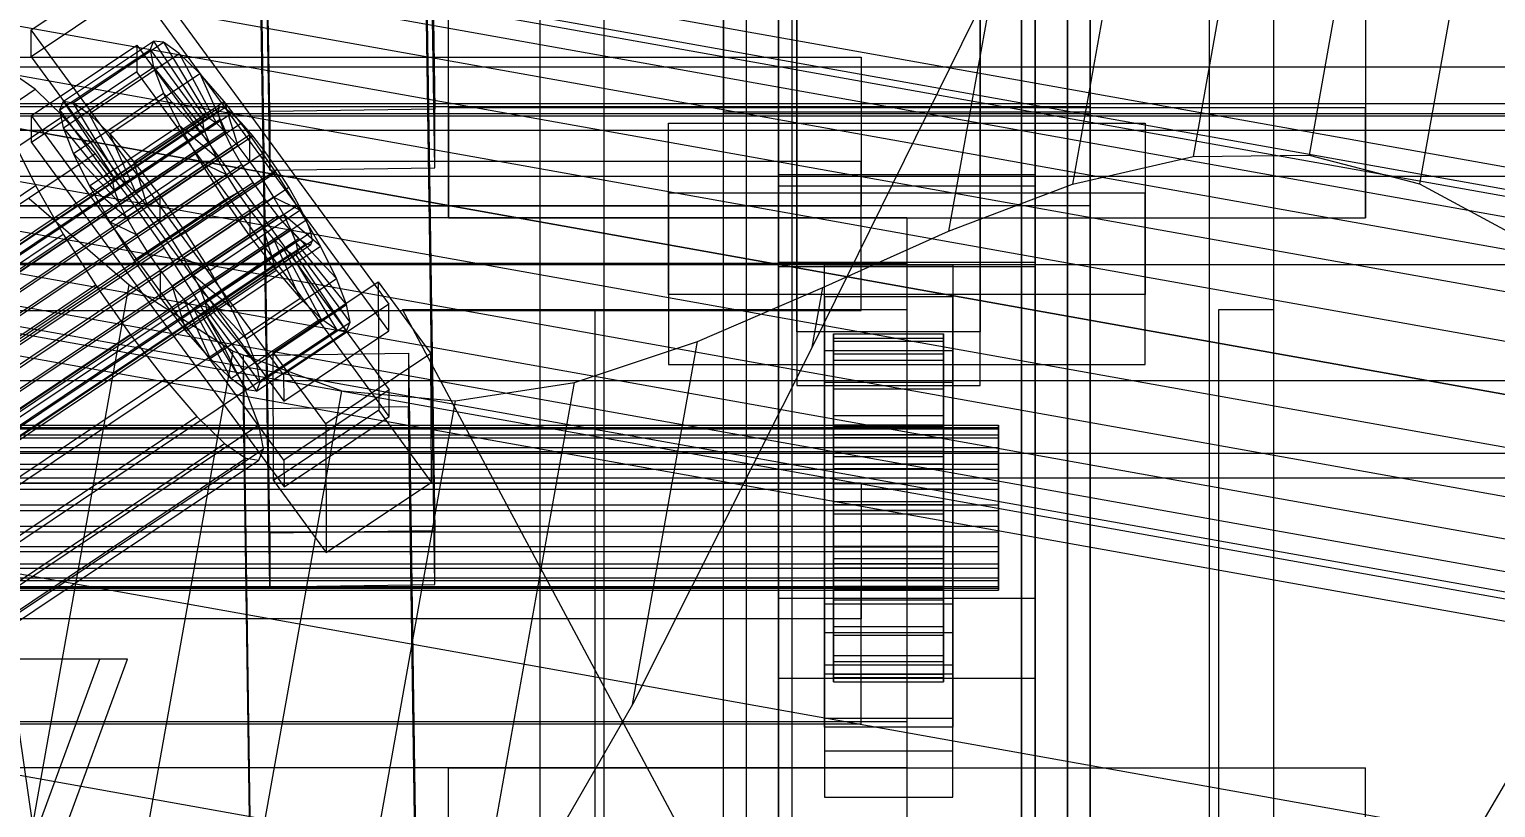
# Model space of a CAD drawing. Header units: millimetres. Extents: x -191664 to 191490, y -197311 to 10263.
# Drawn here: x 334.3 to 494.2, y -29348.9 to -29264 of the extents above; entities that cross this region are included whole.
import ezdxf

# ---------------------------------------------------------------- set-up
doc = ezdxf.new("R2010")
doc.units = ezdxf.units.MM
for name, color, linetype, lineweight in [('COTAS_USUARIO', 1, 'Continuous', 0), ('frontal_briquetadora', 7, 'Continuous', 0), ('frontal_C01', 7, 'Continuous', 0), ('frontal_C02', 7, 'Continuous', 0), ('frontal_C03', 7, 'Continuous', 0), ('frontal_dos-mix', 7, 'Continuous', 0), ('frontal_mezcladora', 7, 'Continuous', 0), ('frontal_secador', 7, 'Continuous', 0)]:
    doc.layers.add(name, color=color, linetype=linetype, lineweight=lineweight)
doc.dimstyles.new('PLANTA_100', dxfattribs={"dimtxt": 250, "dimasz": 150, "dimexe": 150, "dimexo": 80, "dimgap": 100, "dimtad": 1, "dimtih": 1, "dimtoh": 1, "dimdec": 1, "dimdsep": 46, "dimcen": 0.09, "dimclrd": 1, "dimclre": 1, "dimclrt": 1, "dimadec": 0, "dimazin": 0, "dimtfac": 1, "dimtdec": 4, "dimtofl": 0, "dimtmove": 0, "dimatfit": 3, "dimfxl": 1, "dimtolj": 1, "dimtzin": 0, "dimarcsym": 0})

# ---------------------------------------------------------------- blocks, each defined once
blk = doc.blocks.new('*D116')
at = {"layer": 'COTAS_USUARIO', "color": 1, "lineweight": -2, "transparency": 16777216}
for p, q in [((1200, -29000), (1200, -28850)), ((80, -29150), (1350, -29150)), ((80, -29430), (1350, -29430)), ((1200, -29580), (1200, -29730))]:
    blk.add_line(p, q, dxfattribs=at)
at = {"layer": 'COTAS_USUARIO', "color": 1, "transparency": 16777216}
for points in [[(1175, -29000), (1225, -29000), (1200, -29150)], [(1175, -29580), (1225, -29580), (1200, -29430)]]:
    blk.add_solid(points, dxfattribs=at)
at = {"layer": 'Defpoints', "color": 0, "transparency": 16777216}
for p in [(0, -29150), (0, -29430), (1200, -29430)]:
    blk.add_point(p, dxfattribs=at)
blk = doc.blocks.new('*D117')
at = {"layer": 'COTAS_USUARIO', "color": 1, "lineweight": -2, "transparency": 16777216}
for p, q in [((1200, -29280), (1200, -29130)), ((80, -29430), (1350, -29430)), ((80, -29710), (1350, -29710)), ((1200, -29860), (1200, -30010))]:
    blk.add_line(p, q, dxfattribs=at)
at = {"layer": 'COTAS_USUARIO', "color": 1, "transparency": 16777216}
for points in [[(1175, -29280), (1225, -29280), (1200, -29430)], [(1175, -29860), (1225, -29860), (1200, -29710)]]:
    blk.add_solid(points, dxfattribs=at)
at = {"layer": 'Defpoints', "color": 0, "transparency": 16777216}
for p in [(0, -29430), (0, -29710), (1200, -29710)]:
    blk.add_point(p, dxfattribs=at)

msp = doc.modelspace()

# ---------------------------------------------------------------- linework, layer by layer
at = {"layer": 'frontal_briquetadora', "color": 253, "true_color": 0xa8b8bb}
for p, q in [((345, -29332.75), (-305, -29332.75)), ((207, -29700), (342, -29332.75)), ((210, -29700), (345, -29332.75)), ((345, -29332.75), (342, -29332.75))]:
    msp.add_line(p, q, dxfattribs=at)
at = {"layer": 'frontal_C01', "color": 139, "true_color": 0x354b57}
for p, q in [((417.5, -29411.88), (417.5, -28752.94)), ((442.5, -28752.94), (442.5, -29411.88)), ((417.5, -29437.25), (417.5, -28778.31)), ((442.5, -29437.25), (442.5, -28778.31)), ((410, -29400.88), (410, -29016.67)), ((450, -29016.67), (450, -29400.88)), ((410, -29448.25), (410, -29064.04)), ((450, -29448.25), (450, -29064.04)), ((360.51, -29272.98), (357.65, -29081.03)), ((375.64, -29080.79), (378.51, -29272.74)), ((360.51, -29279.39), (357.65, -29087.44)), ((378.51, -29279.14), (375.64, -29087.2)), ((410, -29515.09), (410, -29130.89)), ((450, -29130.89), (450, -29515.09)), ((412.5, -29419.76), (412.5, -29145.03)), ((447.5, -29145.03), (447.5, -29419.76)), ((412.5, -29429.37), (412.5, -29154.63)), ((447.5, -29429.37), (447.5, -29154.63)), ((410, -29552.99), (410, -29168.78)), ((450, -29552.99), (450, -29168.78)), ((-425, -29267.06), (425, -29267.06)), ((425, -29267.06), (425, -29283.32)), ((425, -29267.06), (425, -29278.43)), ((378.51, -29272.74), (360.51, -29272.98)), ((360.51, -29272.98), (360.51, -29279.39)), ((378.51, -29279.14), (378.51, -29272.74)), ((980, -29275.06), (-980, -29275.06)), ((425, -29278.43), (-425, -29278.43)), ((360.51, -29279.39), (378.51, -29279.14)), ((425, -29294.69), (425, -29278.43)), ((980, -29280.06), (-980, -29280.06)), ((416, -29289.47), (416, -29279.86)), ((416, -29279.86), (444, -29279.86)), ((416, -29366.57), (416, -29279.86)), ((444, -29279.86), (444, -29289.47)), ((444, -29279.86), (444, -29366.57)), ((425, -29283.32), (-425, -29283.32)), ((425, -29294.69), (425, -29283.32)), ((444, -29289.47), (416, -29289.47)), ((416, -29289.47), (416, -29376.18)), ((444, -29376.18), (444, -29289.47)), ((-425, -29294.69), (425, -29294.69))]:
    msp.add_line(p, q, dxfattribs=at)
at = {"layer": 'frontal_C02', "color": 139, "true_color": 0x354b57}
for p, q in [((410, -29373.13), (410, -29022.41)), ((450, -29022.41), (450, -29373.13)), ((417.5, -29560.48), (417.5, -29028.05)), ((442.5, -29028.05), (442.5, -29560.48)), ((417.5, -29587.44), (417.5, -29055.02)), ((442.5, -29587.44), (442.5, -29055.02)), ((410, -29411.38), (410, -29060.66)), ((450, -29411.38), (450, -29060.66)), ((360.51, -29318.99), (357.65, -29125.22)), ((375.64, -29124.98), (378.51, -29318.75)), ((360.51, -29324.84), (357.65, -29131.07)), ((378.51, -29324.59), (375.64, -29130.82)), ((418, -29297.03), (418, -29159.13)), ((438, -29159.13), (438, -29297.03)), ((418, -29164.98), (418, -29302.88)), ((438, -29302.88), (438, -29164.98)), ((416, -29281.12), (416, -29195.3)), ((444, -29195.3), (444, -29281.12)), ((410, -29550.05), (410, -29199.33)), ((450, -29199.33), (450, -29550.05)), ((416, -29204.06), (416, -29289.89)), ((444, -29289.89), (444, -29204.06)), ((410, -29597.87), (410, -29247.15)), ((450, -29597.87), (450, -29247.15)), ((334.5, -29264.08), (345.97, -29256.4)), ((345.97, -29256.4), (373.5, -29293.99)), ((345.98, -29259.32), (334.51, -29267)), ((373.51, -29296.91), (345.98, -29259.32)), ((334.51, -29267), (334.5, -29264.08)), ((362.03, -29301.67), (334.5, -29264.08)), ((334.51, -29267), (362.04, -29304.6)), ((334.54, -29273.43), (346.01, -29265.75)), ((346.01, -29265.75), (346.02, -29268.67)), ((346.01, -29265.75), (373.54, -29303.34)), ((346.02, -29268.67), (334.55, -29276.36)), ((373.55, -29306.27), (346.02, -29268.67)), ((334.55, -29276.36), (334.54, -29273.43)), ((362.07, -29311.03), (334.54, -29273.43)), ((404, -29292.94), (404, -29274.24)), ((404, -29274.24), (456, -29274.24)), ((404, -29281.89), (404, -29274.24)), ((456, -29274.24), (456, -29292.94)), ((456, -29274.24), (456, -29281.89)), ((334.55, -29276.36), (362.08, -29313.95)), ((444, -29281.12), (416, -29281.12)), ((416, -29281.12), (416, -29289.89)), ((444, -29289.89), (444, -29281.12)), ((456, -29281.89), (404, -29281.89)), ((404, -29281.89), (404, -29300.59)), ((456, -29300.59), (456, -29281.89)), ((416, -29289.89), (444, -29289.89)), ((421, -29293.21), (421, -29289.7)), ((421, -29289.7), (435, -29289.7)), ((421, -29329.87), (421, -29289.7)), ((435, -29289.7), (435, -29293.21)), ((435, -29289.7), (435, -29329.87)), ((360.88, -29299.23), (372.35, -29291.55)), ((372.35, -29291.55), (372.41, -29305.58)), ((372.35, -29291.55), (378.09, -29299.38)), ((373.5, -29293.99), (362.03, -29301.67)), ((373.51, -29296.91), (373.5, -29293.99)), ((456, -29292.94), (404, -29292.94)), ((404, -29292.94), (404, -29300.59)), ((435, -29293.21), (421, -29293.21)), ((421, -29293.21), (421, -29333.37)), ((435, -29333.37), (435, -29293.21)), ((456, -29300.59), (456, -29292.94)), ((362.04, -29304.6), (373.51, -29296.91)), ((438, -29297.03), (418, -29297.03)), ((418, -29297.03), (418, -29302.88)), ((438, -29302.88), (438, -29297.03)), ((357.65, -29299.6), (375.64, -29299.36)), ((357.65, -29305.45), (357.65, -29299.6)), ((360.51, -29493.37), (357.65, -29299.6)), ((360.94, -29313.26), (360.88, -29299.23)), ((366.62, -29307.06), (360.88, -29299.23)), ((378.09, -29299.38), (366.62, -29307.06)), ((375.64, -29299.36), (375.64, -29305.21)), ((375.64, -29299.36), (378.51, -29493.13)), ((378.14, -29313.41), (378.09, -29299.38)), ((404, -29300.59), (456, -29300.59)), ((421, -29302.56), (421, -29299.05)), ((421, -29299.05), (435, -29299.05)), ((421, -29339.22), (421, -29299.05)), ((435, -29299.05), (435, -29302.56)), ((435, -29299.05), (435, -29339.22)), ((362.03, -29301.67), (362.04, -29304.6)), ((373.54, -29303.34), (362.07, -29311.03)), ((373.55, -29306.27), (373.54, -29303.34)), ((418, -29302.88), (438, -29302.88)), ((435, -29302.56), (421, -29302.56)), ((421, -29302.56), (421, -29342.73)), ((435, -29342.73), (435, -29302.56)), ((375.64, -29305.21), (357.65, -29305.45)), ((378.51, -29498.97), (375.64, -29305.21)), ((360.51, -29499.22), (357.65, -29305.45)), ((372.41, -29305.58), (360.94, -29313.26)), ((362.08, -29313.95), (373.55, -29306.27)), ((378.14, -29313.41), (372.41, -29305.58)), ((366.62, -29307.06), (366.68, -29321.09)), ((362.07, -29311.03), (362.08, -29313.95)), ((360.94, -29313.26), (366.68, -29321.09)), ((366.68, -29321.09), (378.14, -29313.41)), ((-425, -29313.48), (425, -29313.48)), ((425, -29313.48), (425, -29328.33)), ((425, -29313.48), (425, -29324.96)), ((378.51, -29318.75), (360.51, -29318.99)), ((360.51, -29318.99), (360.51, -29324.84)), ((378.51, -29324.59), (378.51, -29318.75)), ((360.51, -29324.84), (378.51, -29324.59)), ((425, -29324.96), (-425, -29324.96)), ((416, -29334.85), (416, -29326.08)), ((416, -29326.08), (444, -29326.08)), ((416, -29412.64), (416, -29326.08)), ((425, -29339.8), (425, -29324.96)), ((444, -29326.08), (444, -29334.85)), ((444, -29326.08), (444, -29412.64)), ((421, -29340.15), (421, -29326.71)), ((421, -29326.71), (435, -29326.71)), ((421, -29334.36), (421, -29326.71)), ((435, -29326.71), (435, -29340.15)), ((435, -29326.71), (435, -29334.36)), ((425, -29328.33), (-425, -29328.33)), ((425, -29339.8), (425, -29328.33)), ((435, -29329.87), (421, -29329.87)), ((421, -29329.87), (421, -29333.37)), ((435, -29333.37), (435, -29329.87)), ((421, -29333.37), (435, -29333.37)), ((444, -29334.85), (416, -29334.85)), ((416, -29334.85), (416, -29421.4)), ((435, -29334.36), (421, -29334.36)), ((421, -29334.36), (421, -29347.8)), ((435, -29347.8), (435, -29334.36)), ((444, -29421.4), (444, -29334.85)), ((-425, -29339.8), (425, -29339.8)), ((435, -29339.22), (421, -29339.22)), ((421, -29339.22), (421, -29342.73)), ((435, -29340.15), (421, -29340.15)), ((421, -29340.15), (421, -29347.8)), ((435, -29342.73), (435, -29339.22)), ((435, -29347.8), (435, -29340.15)), ((421, -29342.73), (435, -29342.73)), ((421, -29347.8), (435, -29347.8))]:
    msp.add_line(p, q, dxfattribs=at)
at = {"layer": 'frontal_C02', "color": 155, "true_color": 0x617580}
for p, q in [((338.01, -29271.87), (347.84, -29265.29)), ((339.09, -29272.02), (348.92, -29265.43)), ((347.84, -29265.29), (347.47, -29266.22)), ((348.92, -29265.43), (347.84, -29265.29)), ((347.84, -29265.29), (353.38, -29273.61)), ((350.65, -29266.65), (348.92, -29265.43)), ((348.92, -29265.43), (353.89, -29273.68)), ((337.64, -29272.8), (347.47, -29266.22)), ((340.82, -29273.24), (350.65, -29266.65)), ((347.47, -29266.22), (353.21, -29274.05)), ((347.47, -29266.22), (347.85, -29268.16)), ((352.9, -29268.85), (350.65, -29266.65)), ((350.65, -29266.65), (354.71, -29274.25)), ((338.02, -29274.75), (347.85, -29268.16)), ((347.85, -29268.16), (353.38, -29274.97)), ((347.85, -29268.16), (348.94, -29270.99)), ((343.07, -29275.43), (352.9, -29268.85)), ((355.53, -29271.88), (352.9, -29268.85)), ((352.9, -29268.85), (355.78, -29275.3)), ((339.11, -29277.57), (348.94, -29270.99)), ((348.94, -29270.99), (353.9, -29276.31)), ((348.94, -29270.99), (350.68, -29274.5)), ((337.64, -29272.8), (338.01, -29271.87)), ((343.38, -29280.64), (337.64, -29272.8)), ((338.02, -29274.75), (337.64, -29272.8)), ((343.55, -29280.19), (338.01, -29271.87)), ((338.01, -29271.87), (339.09, -29272.02)), ((344.06, -29280.26), (339.09, -29272.02)), ((339.09, -29272.02), (340.82, -29273.24)), ((344.88, -29280.84), (340.82, -29273.24)), ((340.82, -29273.24), (343.07, -29275.43)), ((345.7, -29278.47), (355.53, -29271.88)), ((358.34, -29275.54), (355.53, -29271.88)), ((355.53, -29271.88), (357.02, -29276.73)), ((343.55, -29281.56), (338.02, -29274.75)), ((339.11, -29277.57), (338.02, -29274.75)), ((340.85, -29281.09), (350.68, -29274.5)), ((353.21, -29274.05), (343.38, -29280.64)), ((353.38, -29273.61), (343.55, -29280.19)), ((353.38, -29274.97), (343.55, -29281.56)), ((353.89, -29273.68), (344.06, -29280.26)), ((354.71, -29274.25), (344.88, -29280.84)), ((350.68, -29274.5), (354.72, -29277.97)), ((350.68, -29274.5), (352.94, -29278.47)), ((353.21, -29274.05), (353.38, -29273.61)), ((353.38, -29274.97), (353.21, -29274.05)), ((353.38, -29273.61), (353.89, -29273.68)), ((353.9, -29276.31), (353.38, -29274.97)), ((353.89, -29273.68), (354.71, -29274.25)), ((354.71, -29274.25), (355.78, -29275.3)), ((345.95, -29281.88), (343.07, -29275.43)), ((343.07, -29275.43), (345.7, -29278.47)), ((353.9, -29276.31), (344.07, -29282.89)), ((355.78, -29275.3), (345.95, -29281.88)), ((358.34, -29275.54), (348.52, -29282.13)), ((354.72, -29277.97), (353.9, -29276.31)), ((355.78, -29275.3), (357.02, -29276.73)), ((358.36, -29278.47), (358.34, -29275.54)), ((361.17, -29279.59), (358.34, -29275.54)), ((344.07, -29282.89), (339.11, -29277.57)), ((340.85, -29281.09), (339.11, -29277.57)), ((354.72, -29277.97), (344.9, -29284.56)), ((357.02, -29276.73), (347.19, -29283.32)), ((355.8, -29279.85), (354.72, -29277.97)), ((357.02, -29276.73), (358.36, -29278.47)), ((343.11, -29285.05), (352.94, -29278.47)), ((347.19, -29283.32), (345.7, -29278.47)), ((345.7, -29278.47), (348.52, -29282.13)), ((348.53, -29285.05), (358.36, -29278.47)), ((351.34, -29286.17), (361.17, -29279.59)), ((352.94, -29278.47), (355.8, -29279.85)), ((352.94, -29278.47), (355.57, -29282.61)), ((358.36, -29278.47), (359.69, -29280.38)), ((361.17, -29279.59), (359.69, -29280.38)), ((363.8, -29283.73), (361.17, -29279.59)), ((344.9, -29284.56), (340.85, -29281.09)), ((343.11, -29285.05), (340.85, -29281.09)), ((343.55, -29280.19), (343.38, -29280.64)), ((343.38, -29280.64), (343.55, -29281.56)), ((344.06, -29280.26), (343.55, -29280.19)), ((344.88, -29280.84), (344.06, -29280.26)), ((345.95, -29281.88), (344.88, -29280.84)), ((355.8, -29279.85), (345.97, -29286.44)), ((359.69, -29280.38), (349.86, -29286.97)), ((357.04, -29281.81), (355.8, -29279.85)), ((359.69, -29280.38), (360.94, -29282.34)), ((343.55, -29281.56), (344.07, -29282.89)), ((344.07, -29282.89), (344.9, -29284.56)), ((345.74, -29289.2), (355.57, -29282.61)), ((347.19, -29283.32), (345.95, -29281.88)), ((357.04, -29281.81), (347.21, -29288.4)), ((348.52, -29282.13), (348.53, -29285.05)), ((348.52, -29282.13), (351.34, -29286.17)), ((360.94, -29282.34), (351.11, -29288.93)), ((355.57, -29282.61), (357.04, -29281.81)), ((355.57, -29282.61), (358.39, -29286.65)), ((358.38, -29283.73), (357.04, -29281.81)), ((363.8, -29283.73), (360.94, -29282.34)), ((360.94, -29282.34), (362.01, -29284.22)), ((344.9, -29284.56), (345.97, -29286.44)), ((348.53, -29285.05), (347.19, -29283.32)), ((358.38, -29283.73), (348.55, -29290.31)), ((362.01, -29284.22), (352.18, -29290.81)), ((353.97, -29290.32), (363.8, -29283.73)), ((358.39, -29286.65), (358.38, -29283.73)), ((359.71, -29285.46), (358.38, -29283.73)), ((366.06, -29287.69), (362.01, -29284.22)), ((362.01, -29284.22), (362.83, -29285.89)), ((366.06, -29287.69), (363.8, -29283.73)), ((345.97, -29286.44), (343.11, -29285.05)), ((345.74, -29289.2), (343.11, -29285.05)), ((349.86, -29286.97), (348.53, -29285.05)), ((349.86, -29286.97), (351.34, -29286.17)), ((359.71, -29285.46), (349.88, -29292.05)), ((351.34, -29286.17), (353.97, -29290.32)), ((362.83, -29285.89), (353, -29292.47)), ((361.21, -29290.31), (359.71, -29285.46)), ((360.96, -29286.9), (359.71, -29285.46)), ((367.79, -29291.21), (362.83, -29285.89)), ((362.83, -29285.89), (363.35, -29287.23)), ((345.97, -29286.44), (347.21, -29288.4)), ((348.56, -29293.24), (358.39, -29286.65)), ((351.11, -29288.93), (349.86, -29286.97)), ((360.96, -29286.9), (351.13, -29293.49)), ((363.35, -29287.23), (353.52, -29293.81)), ((356.23, -29294.28), (366.06, -29287.69)), ((358.39, -29286.65), (361.21, -29290.31)), ((363.84, -29293.35), (360.96, -29286.9)), ((362.03, -29287.94), (360.96, -29286.9)), ((368.89, -29294.03), (363.35, -29287.23)), ((363.35, -29287.23), (363.53, -29288.15)), ((367.79, -29291.21), (366.06, -29287.69)), ((347.21, -29288.4), (345.74, -29289.2)), ((348.56, -29293.24), (345.74, -29289.2)), ((347.21, -29288.4), (348.55, -29290.31)), ((352.18, -29290.81), (351.11, -29288.93)), ((351.11, -29288.93), (353.97, -29290.32)), ((362.03, -29287.94), (352.2, -29294.53)), ((362.84, -29288.52), (353.01, -29295.1)), ((363.36, -29288.59), (353.53, -29295.17)), ((363.53, -29288.15), (353.7, -29294.73)), ((366.09, -29295.55), (362.03, -29287.94)), ((362.84, -29288.52), (362.03, -29287.94)), ((367.82, -29296.76), (362.84, -29288.52)), ((363.36, -29288.59), (362.84, -29288.52)), ((363.53, -29288.15), (363.36, -29288.59)), ((368.9, -29296.91), (363.36, -29288.59)), ((369.27, -29295.98), (363.53, -29288.15)), ((348.55, -29290.31), (348.56, -29293.24)), ((348.55, -29290.31), (349.88, -29292.05)), ((351.38, -29296.9), (361.21, -29290.31)), ((353, -29292.47), (352.18, -29290.81)), ((352.18, -29290.81), (356.23, -29294.28)), ((353.97, -29290.32), (356.23, -29294.28)), ((361.21, -29290.31), (363.84, -29293.35)), ((349.88, -29292.05), (351.38, -29296.9)), ((349.88, -29292.05), (351.13, -29293.49)), ((353.52, -29293.81), (353, -29292.47)), ((353, -29292.47), (357.96, -29297.79)), ((357.96, -29297.79), (367.79, -29291.21)), ((368.89, -29294.03), (367.79, -29291.21)), ((351.38, -29296.9), (348.56, -29293.24)), ((351.13, -29293.49), (354.01, -29299.93)), ((351.13, -29293.49), (352.2, -29294.53)), ((353.7, -29294.73), (353.52, -29293.81)), ((353.52, -29293.81), (359.06, -29300.62)), ((354.01, -29299.93), (363.84, -29293.35)), ((359.06, -29300.62), (368.89, -29294.03)), ((363.84, -29293.35), (366.09, -29295.55)), ((369.27, -29295.98), (368.89, -29294.03)), ((352.2, -29294.53), (356.26, -29302.13)), ((352.2, -29294.53), (353.01, -29295.1)), ((353.01, -29295.1), (357.99, -29303.35)), ((353.01, -29295.1), (353.53, -29295.17)), ((353.53, -29295.17), (353.7, -29294.73)), ((353.53, -29295.17), (359.07, -29303.49)), ((353.7, -29294.73), (359.44, -29302.56)), ((356.23, -29294.28), (357.96, -29297.79)), ((356.26, -29302.13), (366.09, -29295.55)), ((366.09, -29295.55), (367.82, -29296.76)), ((354.01, -29299.93), (351.38, -29296.9)), ((357.99, -29303.35), (367.82, -29296.76)), ((359.07, -29303.49), (368.9, -29296.91)), ((359.44, -29302.56), (369.27, -29295.98)), ((367.82, -29296.76), (368.9, -29296.91)), ((368.9, -29296.91), (369.27, -29295.98)), ((422, -29307.22), (422, -29297.23)), ((422, -29297.23), (422, -29297.7)), ((422, -29297.23), (434, -29297.23)), ((422, -29298.04), (422, -29297.23)), ((434, -29297.7), (434, -29297.23)), ((434, -29297.23), (434, -29307.22)), ((434, -29297.23), (434, -29298.04)), ((357.96, -29297.79), (359.06, -29300.62)), ((422, -29307.45), (422, -29297.7)), ((422, -29297.7), (422, -29299.44)), ((422, -29297.7), (434, -29297.7)), ((422, -29307.61), (422, -29298.04)), ((422, -29298.04), (434, -29298.04)), ((422, -29300.1), (422, -29298.04)), ((434, -29299.44), (434, -29297.7)), ((434, -29297.7), (434, -29307.45)), ((434, -29298.04), (434, -29307.61)), ((434, -29298.04), (434, -29300.1)), ((356.26, -29302.13), (354.01, -29299.93)), ((359.06, -29300.62), (359.44, -29302.56)), ((422, -29308.27), (422, -29299.44)), ((422, -29299.44), (422, -29302.32)), ((422, -29299.44), (434, -29299.44)), ((422, -29308.58), (422, -29300.1)), ((422, -29300.1), (434, -29300.1)), ((422, -29303.25), (422, -29300.1)), ((434, -29302.32), (434, -29299.44)), ((434, -29299.44), (434, -29308.27)), ((434, -29300.1), (434, -29308.58)), ((434, -29300.1), (434, -29303.25)), ((357.99, -29303.35), (356.26, -29302.13)), ((359.07, -29303.49), (357.99, -29303.35)), ((359.44, -29302.56), (359.07, -29303.49)), ((422, -29309.63), (422, -29302.32)), ((422, -29302.32), (422, -29306.15)), ((422, -29302.32), (434, -29302.32)), ((422, -29310.08), (422, -29303.25)), ((422, -29303.25), (434, -29303.25)), ((422, -29307.29), (422, -29303.25)), ((434, -29306.15), (434, -29302.32)), ((434, -29302.32), (434, -29309.63)), ((434, -29303.25), (434, -29310.08)), ((434, -29303.25), (434, -29307.29)), ((422, -29311.45), (422, -29306.15)), ((422, -29306.15), (422, -29310.66)), ((422, -29306.15), (434, -29306.15)), ((434, -29310.66), (434, -29306.15)), ((434, -29306.15), (434, -29311.45)), ((422, -29307.45), (422, -29307.22)), ((434, -29307.22), (422, -29307.22)), ((422, -29307.22), (422, -29307.61)), ((422, -29311.99), (422, -29307.29)), ((422, -29307.29), (434, -29307.29)), ((422, -29311.94), (422, -29307.29)), ((422, -29308.27), (422, -29307.45)), ((434, -29307.45), (422, -29307.45)), ((434, -29307.61), (422, -29307.61)), ((422, -29307.61), (422, -29308.58)), ((422, -29309.63), (422, -29308.27)), ((434, -29308.27), (422, -29308.27)), ((434, -29308.58), (422, -29308.58)), ((422, -29308.58), (422, -29310.08)), ((434, -29307.22), (434, -29307.45)), ((434, -29307.61), (434, -29307.22)), ((434, -29307.29), (434, -29311.99)), ((434, -29307.29), (434, -29311.94)), ((434, -29307.45), (434, -29308.27)), ((434, -29308.58), (434, -29307.61)), ((434, -29308.27), (434, -29309.63)), ((434, -29310.08), (434, -29308.58)), ((422, -29311.45), (422, -29309.63)), ((434, -29309.63), (422, -29309.63)), ((434, -29310.08), (422, -29310.08)), ((422, -29310.08), (422, -29311.99)), ((434, -29309.63), (434, -29311.45)), ((434, -29311.99), (434, -29310.08)), ((422, -29310.66), (422, -29313.58)), ((434, -29310.66), (422, -29310.66)), ((422, -29310.66), (422, -29315.55)), ((422, -29313.58), (422, -29311.45)), ((434, -29311.45), (422, -29311.45)), ((434, -29313.58), (434, -29310.66)), ((434, -29315.55), (434, -29310.66)), ((434, -29311.45), (434, -29313.58)), ((422, -29314.19), (422, -29311.94)), ((422, -29311.94), (434, -29311.94)), ((422, -29316.88), (422, -29311.94)), ((434, -29311.99), (422, -29311.99)), ((422, -29311.99), (422, -29314.19)), ((434, -29311.94), (434, -29314.19)), ((434, -29311.94), (434, -29316.88)), ((434, -29314.19), (434, -29311.99)), ((422, -29313.58), (434, -29313.58)), ((422, -29315.9), (422, -29313.58)), ((434, -29314.19), (422, -29314.19)), ((422, -29314.19), (422, -29316.53)), ((434, -29313.58), (434, -29315.9)), ((434, -29316.53), (434, -29314.19)), ((422, -29315.9), (422, -29315.55)), ((422, -29315.55), (422, -29320.49)), ((422, -29315.55), (434, -29315.55)), ((422, -29318.24), (422, -29315.9)), ((434, -29315.9), (422, -29315.9)), ((422, -29316.53), (422, -29316.88)), ((434, -29316.53), (422, -29316.53)), ((422, -29316.53), (422, -29318.84)), ((434, -29320.49), (434, -29315.55)), ((434, -29315.55), (434, -29315.9)), ((434, -29315.9), (434, -29318.24)), ((434, -29316.88), (434, -29316.53)), ((434, -29318.84), (434, -29316.53)), ((422, -29316.88), (434, -29316.88)), ((422, -29321.77), (422, -29316.88)), ((434, -29316.88), (434, -29321.77)), ((422, -29320.44), (422, -29318.24)), ((422, -29318.24), (422, -29320.49)), ((434, -29318.24), (422, -29318.24)), ((422, -29318.84), (422, -29321.77)), ((434, -29318.84), (422, -29318.84)), ((422, -29318.84), (422, -29320.98)), ((434, -29320.49), (434, -29318.24)), ((434, -29318.24), (434, -29320.44)), ((434, -29321.77), (434, -29318.84)), ((434, -29320.98), (434, -29318.84)), ((422, -29322.35), (422, -29320.44)), ((422, -29320.44), (422, -29325.14)), ((434, -29320.44), (422, -29320.44)), ((422, -29320.49), (422, -29325.14)), ((422, -29320.49), (434, -29320.49)), ((422, -29320.98), (422, -29326.28)), ((434, -29320.98), (422, -29320.98)), ((422, -29320.98), (422, -29322.8)), ((434, -29325.14), (434, -29320.44)), ((434, -29320.44), (434, -29322.35)), ((434, -29325.14), (434, -29320.49)), ((434, -29326.28), (434, -29320.98)), ((434, -29322.8), (434, -29320.98)), ((422, -29321.77), (434, -29321.77)), ((422, -29326.28), (422, -29321.77)), ((422, -29323.85), (422, -29322.35)), ((422, -29322.35), (422, -29329.17)), ((434, -29322.35), (422, -29322.35)), ((422, -29322.8), (422, -29330.11)), ((434, -29322.8), (422, -29322.8)), ((422, -29322.8), (422, -29324.16)), ((434, -29321.77), (434, -29326.28)), ((434, -29329.17), (434, -29322.35)), ((434, -29322.35), (434, -29323.85)), ((434, -29330.11), (434, -29322.8)), ((434, -29324.16), (434, -29322.8)), ((422, -29324.82), (422, -29323.85)), ((422, -29323.85), (422, -29332.33)), ((434, -29323.85), (422, -29323.85)), ((422, -29324.16), (422, -29332.99)), ((434, -29324.16), (422, -29324.16)), ((422, -29324.16), (422, -29324.98)), ((434, -29332.33), (434, -29323.85)), ((434, -29323.85), (434, -29324.82)), ((434, -29332.99), (434, -29324.16)), ((434, -29324.98), (434, -29324.16)), ((422, -29325.21), (422, -29324.82)), ((422, -29324.82), (422, -29334.38)), ((434, -29324.82), (422, -29324.82)), ((422, -29324.98), (422, -29334.73)), ((434, -29324.98), (422, -29324.98)), ((422, -29324.98), (422, -29325.21)), ((422, -29325.14), (422, -29329.17)), ((422, -29325.14), (434, -29325.14)), ((422, -29325.21), (422, -29335.2)), ((434, -29325.21), (422, -29325.21)), ((434, -29334.38), (434, -29324.82)), ((434, -29324.82), (434, -29325.21)), ((434, -29334.73), (434, -29324.98)), ((434, -29325.21), (434, -29324.98)), ((434, -29329.17), (434, -29325.14)), ((434, -29335.2), (434, -29325.21)), ((422, -29326.28), (434, -29326.28)), ((422, -29330.11), (422, -29326.28)), ((434, -29326.28), (434, -29330.11)), ((422, -29329.17), (422, -29332.33)), ((422, -29329.17), (434, -29329.17)), ((434, -29332.33), (434, -29329.17)), ((422, -29330.11), (434, -29330.11)), ((422, -29332.99), (422, -29330.11)), ((434, -29330.11), (434, -29332.99)), ((422, -29332.33), (422, -29334.38)), ((422, -29332.33), (434, -29332.33)), ((434, -29334.38), (434, -29332.33)), ((422, -29332.99), (434, -29332.99)), ((422, -29334.73), (422, -29332.99)), ((434, -29332.99), (434, -29334.73)), ((422, -29334.38), (422, -29335.2)), ((422, -29334.38), (434, -29334.38)), ((422, -29334.73), (434, -29334.73)), ((422, -29335.2), (422, -29334.73)), ((422, -29335.2), (434, -29335.2)), ((434, -29335.2), (434, -29334.38)), ((434, -29334.73), (434, -29335.2))]:
    msp.add_line(p, q, dxfattribs=at)
at = {"layer": 'frontal_C02', "color": 252, "true_color": 0x83939a}
for p, q in [((334.94, -29270.56), (332.63, -29268.94)), ((150.63, -29394.05), (334.94, -29270.56)), ((337.95, -29273.5), (334.94, -29270.56)), ((153.64, -29396.99), (337.95, -29273.5)), ((341.46, -29277.56), (337.95, -29273.5)), ((332.66, -29276.36), (334.98, -29281.06)), ((157.15, -29401.04), (341.46, -29277.56)), ((345.23, -29282.46), (341.46, -29277.56)), ((150.67, -29404.55), (334.98, -29281.06)), ((334.98, -29281.06), (338, -29286.36)), ((345.23, -29282.46), (160.92, -29405.94)), ((349, -29287.86), (345.23, -29282.46)), ((153.69, -29409.85), (338, -29286.36)), ((338, -29286.36), (341.52, -29291.9)), ((164.69, -29411.34), (349, -29287.86)), ((352.52, -29293.4), (349, -29287.86)), ((157.21, -29415.38), (341.52, -29291.9)), ((341.52, -29291.9), (345.29, -29297.3)), ((168.21, -29416.88), (352.52, -29293.4)), ((355.54, -29298.7), (352.52, -29293.4)), ((160.98, -29420.79), (345.29, -29297.3)), ((345.29, -29297.3), (349.06, -29302.2)), ((171.23, -29422.18), (355.54, -29298.7)), ((357.86, -29303.4), (355.54, -29298.7)), ((164.75, -29425.68), (349.06, -29302.2)), ((349.06, -29302.2), (352.57, -29306.25)), ((173.55, -29426.88), (357.86, -29303.4)), ((359.33, -29307.17), (357.86, -29303.4)), ((168.26, -29429.74), (352.57, -29306.25)), ((352.57, -29306.25), (355.58, -29309.19)), ((175.02, -29430.66), (359.33, -29307.17)), ((359.83, -29309.77), (359.33, -29307.17)), ((171.28, -29432.68), (355.58, -29309.19)), ((175.52, -29433.26), (359.83, -29309.77)), ((355.58, -29309.19), (357.89, -29310.82)), ((359.34, -29311.02), (359.83, -29309.77)), ((173.58, -29434.3), (357.89, -29310.82)), ((175.03, -29434.5), (359.34, -29311.02)), ((357.89, -29310.82), (359.34, -29311.02))]:
    msp.add_line(p, q, dxfattribs=at)
at = {"layer": 'frontal_C02', "color": 9, "true_color": 0xbac6cb}
for p, q in [((141.04, -29416.19), (354.84, -29272.95)), ((141.22, -29415.75), (355.02, -29272.51)), ((141.73, -29415.82), (355.53, -29272.58)), ((142.55, -29416.4), (356.35, -29273.16)), ((355.02, -29272.51), (354.84, -29272.95)), ((354.84, -29272.95), (355.02, -29273.87)), ((355.53, -29272.58), (355.02, -29272.51)), ((356.35, -29273.16), (355.53, -29272.58)), ((357.42, -29274.2), (356.35, -29273.16)), ((141.22, -29417.11), (355.02, -29273.87)), ((143.62, -29417.44), (357.42, -29274.2)), ((355.02, -29273.87), (355.54, -29275.21)), ((358.66, -29275.64), (357.42, -29274.2)), ((141.74, -29418.45), (355.54, -29275.21)), ((144.86, -29418.88), (358.66, -29275.64)), ((355.54, -29275.21), (356.36, -29276.88)), ((360, -29277.37), (358.66, -29275.64)), ((142.56, -29420.12), (356.36, -29276.88)), ((360, -29277.37), (146.2, -29420.61)), ((356.36, -29276.88), (357.43, -29278.75)), ((361.33, -29279.28), (360, -29277.37)), ((143.64, -29422), (357.43, -29278.75)), ((147.53, -29422.53), (361.33, -29279.28)), ((357.43, -29278.75), (358.68, -29280.72)), ((362.58, -29281.25), (361.33, -29279.28)), ((144.88, -29423.96), (358.68, -29280.72)), ((148.78, -29424.49), (362.58, -29281.25)), ((358.68, -29280.72), (360.02, -29282.63)), ((363.65, -29283.12), (362.58, -29281.25)), ((146.22, -29425.87), (360.02, -29282.63)), ((360.02, -29282.63), (361.35, -29284.37)), ((147.55, -29427.61), (361.35, -29284.37)), ((149.85, -29426.37), (363.65, -29283.12)), ((361.35, -29284.37), (362.6, -29285.8)), ((364.47, -29284.79), (363.65, -29283.12)), ((148.8, -29429.04), (362.6, -29285.8)), ((150.67, -29428.03), (364.47, -29284.79)), ((151.19, -29429.37), (364.99, -29286.13)), ((362.6, -29285.8), (363.66, -29286.84)), ((364.99, -29286.13), (364.47, -29284.79)), ((365.17, -29287.05), (364.99, -29286.13)), ((149.86, -29430.09), (363.66, -29286.84)), ((150.68, -29430.66), (364.48, -29287.42)), ((151.2, -29430.73), (364.99, -29287.49)), ((151.37, -29430.29), (365.17, -29287.05)), ((363.66, -29286.84), (364.48, -29287.42)), ((364.48, -29287.42), (364.99, -29287.49)), ((364.99, -29287.49), (365.17, -29287.05)), ((-440, -29307.22), (440, -29307.22)), ((-440, -29307.45), (440, -29307.45)), ((-440, -29307.61), (440, -29307.61)), ((-440, -29308.27), (440, -29308.27)), ((-440, -29308.58), (440, -29308.58)), ((440, -29307.45), (440, -29307.22)), ((440, -29307.22), (440, -29307.61)), ((440, -29308.27), (440, -29307.45)), ((440, -29307.61), (440, -29308.58)), ((440, -29309.63), (440, -29308.27)), ((440, -29308.58), (440, -29310.08)), ((-440, -29309.63), (440, -29309.63)), ((-440, -29310.08), (440, -29310.08)), ((440, -29311.45), (440, -29309.63)), ((440, -29310.08), (440, -29311.99)), ((-440, -29311.45), (440, -29311.45)), ((440, -29313.58), (440, -29311.45)), ((-440, -29311.99), (440, -29311.99)), ((440, -29311.99), (440, -29314.19)), ((440, -29313.58), (-440, -29313.58)), ((-440, -29314.19), (440, -29314.19)), ((440, -29315.9), (440, -29313.58)), ((440, -29314.19), (440, -29316.53)), ((-440, -29315.9), (440, -29315.9)), ((-440, -29316.53), (440, -29316.53)), ((440, -29318.24), (440, -29315.9)), ((440, -29316.53), (440, -29318.84)), ((-440, -29318.24), (440, -29318.24)), ((-440, -29318.84), (440, -29318.84)), ((440, -29320.44), (440, -29318.24)), ((440, -29318.84), (440, -29320.98)), ((-440, -29320.44), (440, -29320.44)), ((-440, -29320.98), (440, -29320.98)), ((440, -29322.35), (440, -29320.44)), ((440, -29320.98), (440, -29322.8)), ((-440, -29322.35), (440, -29322.35)), ((-440, -29322.8), (440, -29322.8)), ((440, -29323.85), (440, -29322.35)), ((440, -29322.8), (440, -29324.16)), ((-440, -29323.85), (440, -29323.85)), ((-440, -29324.16), (440, -29324.16)), ((440, -29324.82), (440, -29323.85)), ((440, -29324.16), (440, -29324.98)), ((-440, -29324.82), (440, -29324.82)), ((-440, -29324.98), (440, -29324.98)), ((-440, -29325.21), (440, -29325.21)), ((440, -29325.21), (440, -29324.82)), ((440, -29324.98), (440, -29325.21))]:
    msp.add_line(p, q, dxfattribs=at)
at = {"layer": 'frontal_C03', "color": 139, "true_color": 0x354b57}
for p, q in [((417.5, -29559.32), (417.5, -28908.71)), ((442.5, -28908.71), (442.5, -29559.32)), ((417.5, -29584.92), (417.5, -28934.31)), ((442.5, -29584.92), (442.5, -28934.31)), ((410, -29273.03), (410, -28949.86)), ((450, -29273.03), (450, -28949.86)), ((390, -31975), (390, -29153.29)), ((397, -31975), (397, -29153.29)), ((463, -31975), (463, -29153.29)), ((470, -31975), (470, -29153.29)), ((410, -29224.87), (410, -29273.03)), ((410, -29548.04), (410, -29224.87)), ((410, -29548.59), (410, -29225.42)), ((450, -29273.03), (450, -29224.87)), ((450, -29224.87), (450, -29548.04)), ((450, -29225.42), (450, -29548.59)), ((450, -29238.75), (450, -29272.46)), ((412.5, -29568.08), (412.5, -29240.64)), ((447.5, -29240.64), (447.5, -29568.08)), ((412.5, -29576.16), (412.5, -29248.72)), ((447.5, -29576.16), (447.5, -29248.72)), ((450, -29283.23), (450, -29249.52)), ((410, -29587.11), (410, -29263.94)), ((450, -29587.11), (450, -29263.94)), ((450, -29272.46), (-450, -29272.46)), ((410, -29273.03), (450, -29273.03)), ((410, -29596.2), (410, -29273.03)), ((450, -29283.23), (450, -29272.46)), ((450, -29596.2), (450, -29273.03)), ((-450, -29283.23), (450, -29283.23)), ((430, -29284.58), (-430, -29284.58)), ((430, -29284.58), (430, -29289.58)), ((430, -29289.58), (-430, -29289.58)), ((430, -29289.58), (430, -29339.58)), ((430, -29339.58), (-430, -29339.58)), ((430, -29339.58), (430, -29344.58)), ((430, -29344.58), (-430, -29344.58))]:
    msp.add_line(p, q, dxfattribs=at)
at = {"layer": 'frontal_C03', "color": 251, "true_color": 0x4e626d}
for p, q in [((380, -29272.58), (380, -29244.62)), ((380, -29284.58), (380, -29244.62)), ((480, -29244.62), (480, -29272.58)), ((480, -29244.62), (480, -29284.58)), ((480, -29272.58), (380, -29272.58)), ((380, -29272.58), (380, -29284.58)), ((480, -29284.58), (480, -29272.58)), ((380, -29284.58), (480, -29284.58)), ((430, -29397.58), (375, -29294.58)), ((375, -29294.58), (430, -29294.58)), ((390, -29397.58), (390, -29294.58)), ((390, -29294.58), (396, -29294.58)), ((396, -29397.58), (396, -29294.58)), ((430, -29294.58), (430, -29397.58)), ((464, -29397.58), (464, -29294.58)), ((464, -29294.58), (470, -29294.58)), ((470, -29397.58), (470, -29294.58)), ((380, -29344.58), (480, -29344.58)), ((380, -29352.58), (380, -29344.58)), ((480, -29352.58), (480, -29344.58))]:
    msp.add_line(p, q, dxfattribs=at)
at = {"layer": 'frontal_dos-mix', "color": 8, "true_color": 0x71848d}
for p, q in [((489.64, -29189.47), (473.86, -29277.75)), ((501.02, -29196.39), (485.91, -29280.87)), ((475.32, -29199.06), (461.22, -29277.88)), ((458.35, -29223.38), (448.07, -29280.9)), ((439.47, -29258.46), (419.66, -29298.69)), ((439.47, -29258.46), (434.54, -29286.04)), ((448.07, -29280.9), (461.22, -29277.88)), ((461.22, -29277.88), (473.86, -29277.75)), ((473.86, -29277.75), (485.91, -29280.87)), ((434.54, -29286.04), (448.07, -29280.9)), ((485.91, -29280.87), (497.42, -29287.09)), ((334.27, -29282.47), (345.2, -29291.89)), ((420.83, -29292.18), (434.54, -29286.04)), ((334.67, -29350.82), (345.2, -29291.89)), ((345.2, -29291.89), (356.52, -29299.14)), ((407.16, -29298.09), (420.83, -29292.18)), ((419.66, -29298.69), (420.83, -29292.18)), ((393.75, -29302.54), (407.16, -29298.09)), ((400.08, -29337.7), (407.16, -29298.09)), ((419.66, -29298.69), (400.08, -29337.7)), ((342.28, -29378.8), (356.52, -29299.14)), ((356.52, -29299.14), (368.36, -29303.47)), ((352.55, -29391.89), (368.36, -29303.47)), ((368.36, -29303.47), (380.78, -29304.55)), ((380.78, -29304.55), (393.75, -29302.54)), ((381.81, -29369.31), (393.75, -29302.54)), ((365.78, -29388.44), (380.78, -29304.55)), ((334.67, -29350.82), (329.03, -29311.82)), ((400.08, -29337.7), (381.81, -29369.31))]:
    msp.add_line(p, q, dxfattribs=at)
at = {"layer": 'frontal_dos-mix', "color": 139, "true_color": 0x344b58}
for p, q in [((1952.96, -29542.88), (174.99, -29225)), ((1953.09, -29542.14), (175.12, -29224.26)), ((1952.57, -29545.04), (174.6, -29227.17)), ((1951.96, -29548.49), (173.99, -29230.61)), ((1951.16, -29552.97), (173.18, -29235.09)), ((1950.22, -29558.19), (172.25, -29240.32)), ((171.25, -29245.92), (1949.22, -29563.8)), ((1948.22, -29569.4), (170.25, -29251.53)), ((1947.28, -29574.63), (169.31, -29256.75)), ((1946.48, -29579.11), (168.51, -29261.23)), ((1945.87, -29582.56), (167.9, -29264.68)), ((1945.48, -29584.72), (167.51, -29266.84)), ((1945.35, -29585.46), (167.38, -29267.58))]:
    msp.add_line(p, q, dxfattribs=at)
at = {"layer": 'frontal_dos-mix', "color": 9, "true_color": 0xb9c5c9}
for p, q in [((1904.29, -29530.99), (254.29, -29235.99)), ((1900, -29555), (250, -29260)), ((1895.71, -29579.01), (245.71, -29284.01)), ((1891.58, -29602.09), (241.58, -29307.09)), ((1887.78, -29623.36), (237.78, -29328.36))]:
    msp.add_line(p, q, dxfattribs=at)
at = {"layer": 'frontal_mezcladora', "color": 253, "true_color": 0xa5a6aa}
msp.add_line((300, -29680), (575, -29210), dxfattribs=at)
at = {"layer": 'frontal_secador', "color": 253, "true_color": 0xa4b0b5}
for p, q in [((1360, -29268.14), (-1360, -29268.14)), ((1360, -29272.14), (-1360, -29272.14)), ((1250, -29273.25), (-1250, -29273.25)), ((1360, -29273.5), (-1360, -29273.5)), ((1250, -29289.71), (-1250, -29289.71)), ((1250, -29302.35), (-1250, -29302.35)), ((1250, -29310.29), (-1250, -29310.29)), ((1250, -29313), (-1250, -29313))]:
    msp.add_line(p, q, dxfattribs=at)

# ---------------------------------------------------------------- dimensions: what is measured, and where the dimension line sits
at = {"layer": 'COTAS_USUARIO'}
for p1, p2, picture, middle in [((0, -29150), (0, -29430), '*D116', (1200, -29290)), ((0, -29430), (0, -29710), '*D117', (1200, -29570))]:
    dim = msp.add_aligned_dim(p1=p1, p2=p2, distance=1200, dimstyle='PLANTA_100', dxfattribs=at)
    dim.commit()
    dim.dimension.update_dxf_attribs({"geometry": picture, "text_midpoint": middle})

doc.saveas('drawing.dxf')
